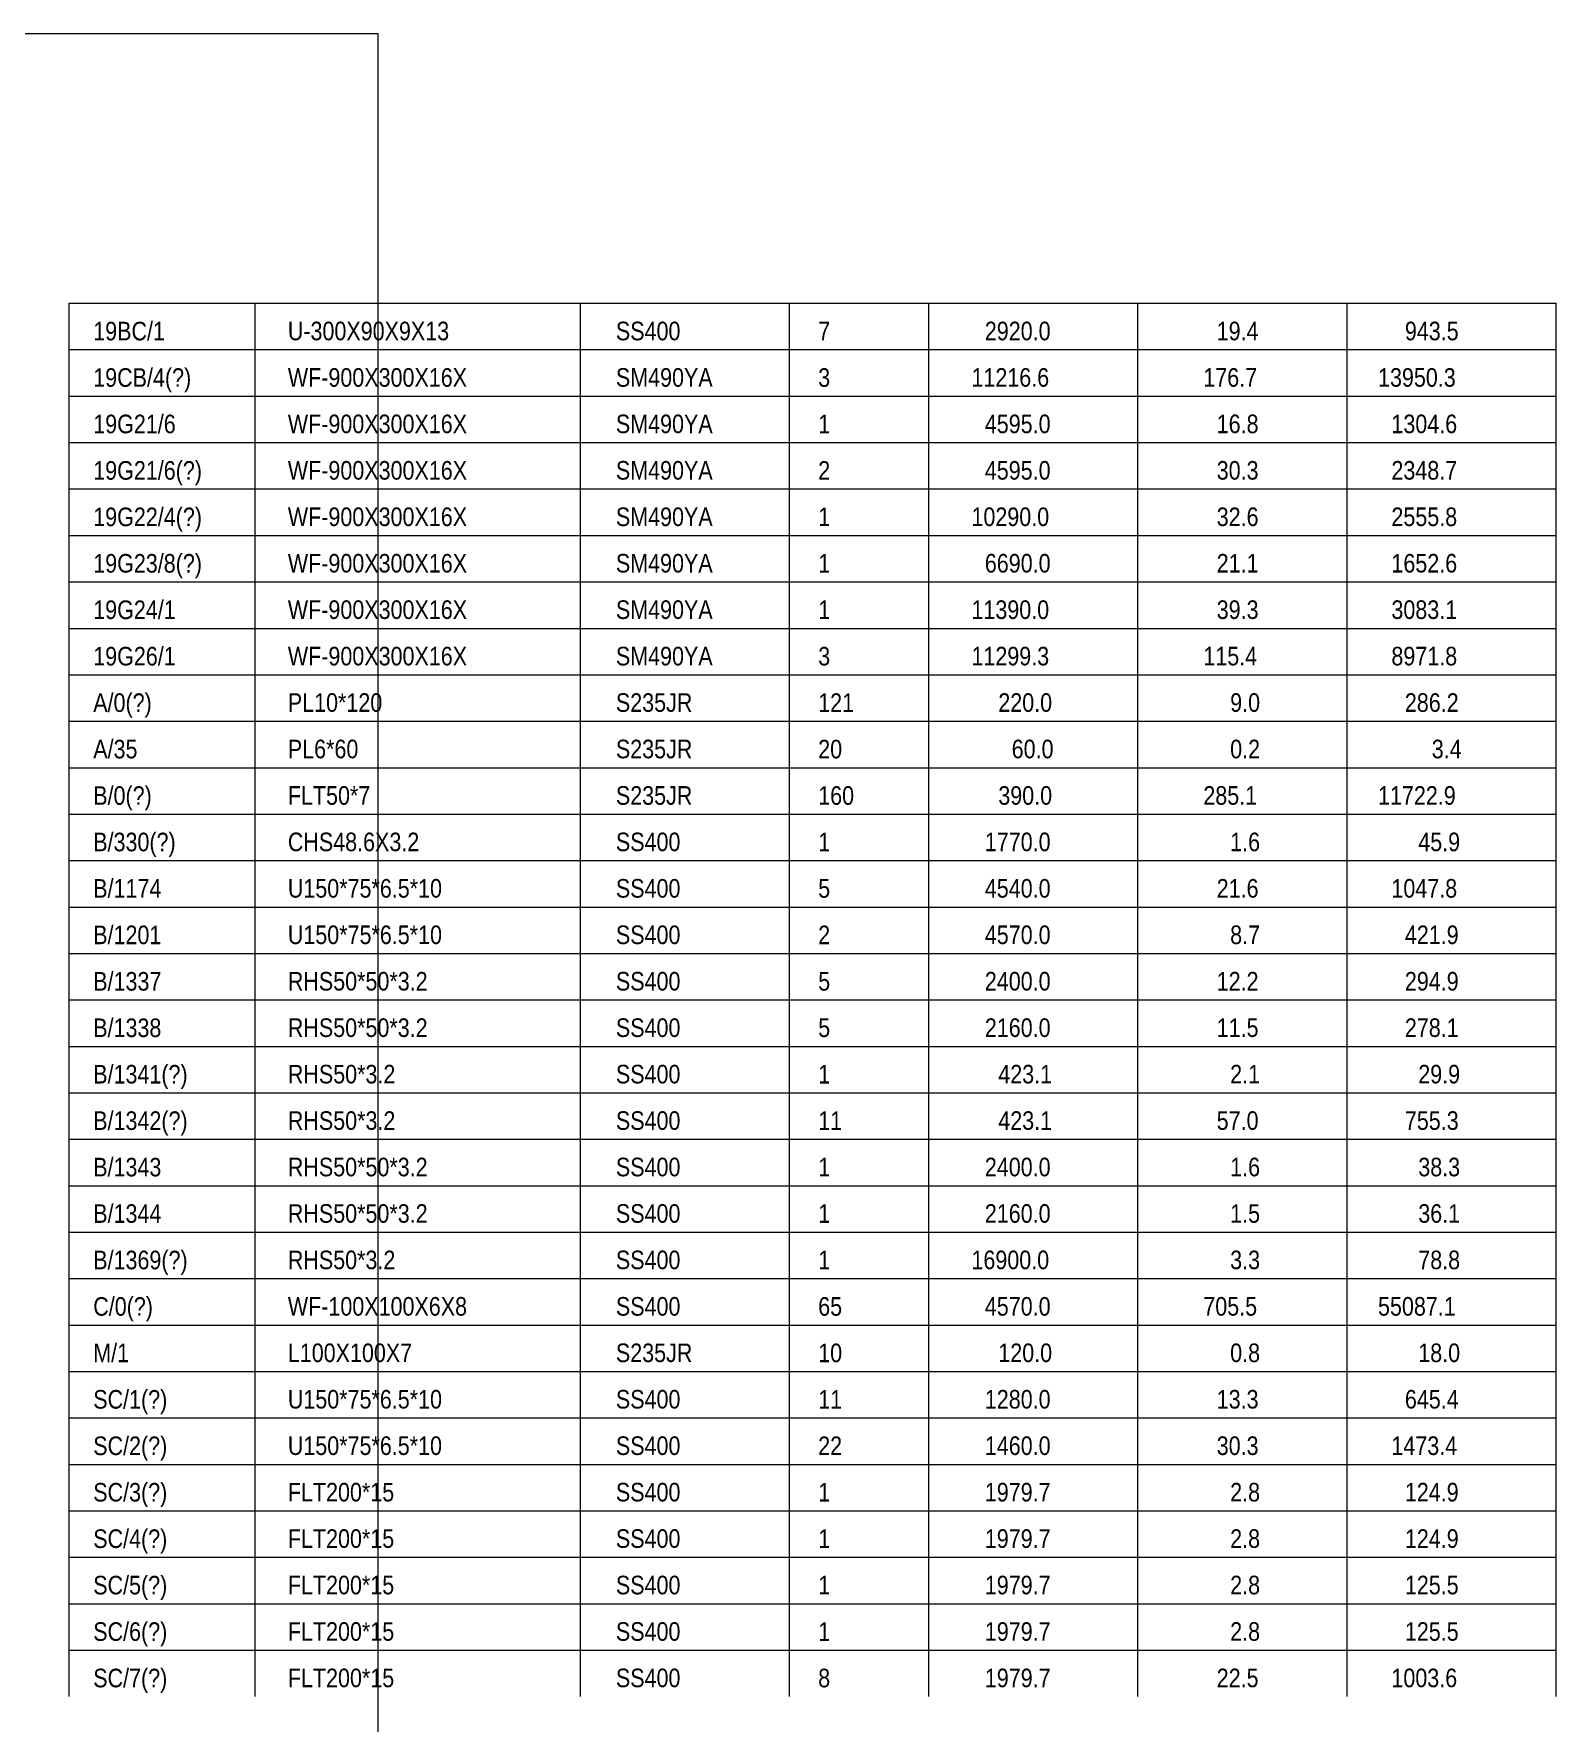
# Model space of a CAD drawing. Header units: millimetres. Extents: x 3774 to 718460, y -768339 to 192544.
# Drawn here: x 491316 to 511793, y -641546 to -618812 of the extents above; entities that cross this region are included whole.
import ezdxf

# ---------------------------------------------------------------- set-up
doc = ezdxf.new("R2010")
doc.units = ezdxf.units.MM
doc.linetypes.add('XKITLINE00', pattern=[0])
doc.layers.add('DrawingSheet', color=7, linetype='Continuous', lineweight=0)
doc.layers.add('OtherObjectType', color=7, linetype='Continuous', lineweight=0)
doc.styles.add('ARIAL_NARROW', font='ARIALN.TTF')

# ---------------------------------------------------------------- blocks, each defined once
blk = doc.blocks.new('*A272909')
at = {"layer": 'DrawingSheet', "color": 7, "linetype": 'XKITLINE00', "lineweight": 0}
for p, q in [((2939.351557, 28.464483), (1689.351557, 28.464483)), ((2939.351557, -258.535517), (2939.351557, 28.464483))]:
    blk.add_line(p, q, dxfattribs=at)
blk = doc.blocks.new('*A282910')
at = {"layer": 'OtherObjectType', "color": 7, "linetype": 'XKITLINE00', "lineweight": 0}
for p, q in [((2779.35, -0.54), (2939.35, -0.54)), ((2779.35, -5.54), (2779.35, -0.54)), ((2799.35, -5.54), (2799.35, -0.54)), ((2834.35, -5.54), (2834.35, -0.54)), ((2856.85, -5.54), (2856.85, -0.54)), ((2871.85, -5.54), (2871.85, -0.54)), ((2894.35, -5.54), (2894.35, -0.54)), ((2916.85, -5.54), (2916.85, -0.54)), ((2939.35, -5.54), (2939.35, -0.54)), ((2779.35, -5.54), (2939.35, -5.54)), ((2779.35, -10.54), (2779.35, -5.54)), ((2799.35, -10.54), (2799.35, -5.54)), ((2834.35, -10.54), (2834.35, -5.54)), ((2856.85, -10.54), (2856.85, -5.54)), ((2871.85, -10.54), (2871.85, -5.54)), ((2894.35, -10.54), (2894.35, -5.54)), ((2916.85, -10.54), (2916.85, -5.54)), ((2939.35, -10.54), (2939.35, -5.54)), ((2779.35, -10.54), (2939.35, -10.54)), ((2779.35, -15.54), (2779.35, -10.54)), ((2799.35, -15.54), (2799.35, -10.54)), ((2834.35, -15.54), (2834.35, -10.54)), ((2856.85, -15.54), (2856.85, -10.54)), ((2871.85, -15.54), (2871.85, -10.54)), ((2894.35, -15.54), (2894.35, -10.54)), ((2916.85, -15.54), (2916.85, -10.54)), ((2939.35, -15.54), (2939.35, -10.54)), ((2779.35, -15.54), (2939.35, -15.54)), ((2779.35, -20.54), (2779.35, -15.54)), ((2799.35, -20.54), (2799.35, -15.54)), ((2834.35, -20.54), (2834.35, -15.54)), ((2856.85, -20.54), (2856.85, -15.54)), ((2871.85, -20.54), (2871.85, -15.54)), ((2894.35, -20.54), (2894.35, -15.54)), ((2916.85, -20.54), (2916.85, -15.54)), ((2939.35, -20.54), (2939.35, -15.54)), ((2779.35, -20.54), (2939.35, -20.54)), ((2779.35, -25.54), (2779.35, -20.54)), ((2799.35, -25.54), (2799.35, -20.54)), ((2834.35, -25.54), (2834.35, -20.54)), ((2856.85, -25.54), (2856.85, -20.54)), ((2871.85, -25.54), (2871.85, -20.54)), ((2894.35, -25.54), (2894.35, -20.54)), ((2916.85, -25.54), (2916.85, -20.54)), ((2939.35, -25.54), (2939.35, -20.54)), ((2779.35, -25.54), (2939.35, -25.54)), ((2779.35, -30.54), (2779.35, -25.54)), ((2799.35, -30.54), (2799.35, -25.54)), ((2834.35, -30.54), (2834.35, -25.54)), ((2856.85, -30.54), (2856.85, -25.54)), ((2871.85, -30.54), (2871.85, -25.54)), ((2894.35, -30.54), (2894.35, -25.54)), ((2916.85, -30.54), (2916.85, -25.54)), ((2939.35, -30.54), (2939.35, -25.54)), ((2779.35, -30.54), (2939.35, -30.54)), ((2779.35, -35.54), (2779.35, -30.54)), ((2799.35, -35.54), (2799.35, -30.54)), ((2834.35, -35.54), (2834.35, -30.54)), ((2856.85, -35.54), (2856.85, -30.54)), ((2871.85, -35.54), (2871.85, -30.54)), ((2894.35, -35.54), (2894.35, -30.54)), ((2916.85, -35.54), (2916.85, -30.54)), ((2939.35, -35.54), (2939.35, -30.54)), ((2779.35, -35.54), (2939.35, -35.54)), ((2779.35, -40.54), (2779.35, -35.54)), ((2799.35, -40.54), (2799.35, -35.54)), ((2834.35, -40.54), (2834.35, -35.54)), ((2856.85, -40.54), (2856.85, -35.54)), ((2871.85, -40.54), (2871.85, -35.54)), ((2894.35, -40.54), (2894.35, -35.54)), ((2916.85, -40.54), (2916.85, -35.54)), ((2939.35, -40.54), (2939.35, -35.54)), ((2779.35, -40.54), (2939.35, -40.54)), ((2779.35, -45.54), (2779.35, -40.54)), ((2799.35, -45.54), (2799.35, -40.54)), ((2834.35, -45.54), (2834.35, -40.54)), ((2856.85, -45.54), (2856.85, -40.54)), ((2871.85, -45.54), (2871.85, -40.54)), ((2894.35, -45.54), (2894.35, -40.54)), ((2916.85, -45.54), (2916.85, -40.54)), ((2939.35, -45.54), (2939.35, -40.54)), ((2779.35, -45.54), (2939.35, -45.54)), ((2779.35, -50.54), (2779.35, -45.54)), ((2799.35, -50.54), (2799.35, -45.54)), ((2834.35, -50.54), (2834.35, -45.54)), ((2856.85, -50.54), (2856.85, -45.54)), ((2871.85, -50.54), (2871.85, -45.54)), ((2894.35, -50.54), (2894.35, -45.54)), ((2916.85, -50.54), (2916.85, -45.54)), ((2939.35, -50.54), (2939.35, -45.54)), ((2779.35, -50.54), (2939.35, -50.54)), ((2779.35, -55.54), (2779.35, -50.54)), ((2799.35, -55.54), (2799.35, -50.54)), ((2834.35, -55.54), (2834.35, -50.54)), ((2856.85, -55.54), (2856.85, -50.54)), ((2871.85, -55.54), (2871.85, -50.54)), ((2894.35, -55.54), (2894.35, -50.54)), ((2916.85, -55.54), (2916.85, -50.54)), ((2939.35, -55.54), (2939.35, -50.54)), ((2779.35, -55.54), (2939.35, -55.54)), ((2779.35, -60.54), (2779.35, -55.54)), ((2799.35, -60.54), (2799.35, -55.54)), ((2834.35, -60.54), (2834.35, -55.54)), ((2856.85, -60.54), (2856.85, -55.54)), ((2871.85, -60.54), (2871.85, -55.54)), ((2894.35, -60.54), (2894.35, -55.54)), ((2916.85, -60.54), (2916.85, -55.54)), ((2939.35, -60.54), (2939.35, -55.54)), ((2779.35, -60.54), (2939.35, -60.54)), ((2779.35, -65.54), (2779.35, -60.54)), ((2799.35, -65.54), (2799.35, -60.54)), ((2834.35, -65.54), (2834.35, -60.54)), ((2856.85, -65.54), (2856.85, -60.54)), ((2871.85, -65.54), (2871.85, -60.54)), ((2894.35, -65.54), (2894.35, -60.54)), ((2916.85, -65.54), (2916.85, -60.54)), ((2939.35, -65.54), (2939.35, -60.54)), ((2779.35, -65.54), (2939.35, -65.54)), ((2779.35, -70.54), (2779.35, -65.54)), ((2799.35, -70.54), (2799.35, -65.54)), ((2834.35, -70.54), (2834.35, -65.54)), ((2856.85, -70.54), (2856.85, -65.54)), ((2871.85, -70.54), (2871.85, -65.54)), ((2894.35, -70.54), (2894.35, -65.54)), ((2916.85, -70.54), (2916.85, -65.54)), ((2939.35, -70.54), (2939.35, -65.54)), ((2779.35, -70.54), (2939.35, -70.54)), ((2779.35, -75.54), (2779.35, -70.54)), ((2799.35, -75.54), (2799.35, -70.54)), ((2834.35, -75.54), (2834.35, -70.54)), ((2856.85, -75.54), (2856.85, -70.54)), ((2871.85, -75.54), (2871.85, -70.54)), ((2894.35, -75.54), (2894.35, -70.54)), ((2916.85, -75.54), (2916.85, -70.54)), ((2939.35, -75.54), (2939.35, -70.54)), ((2779.35, -75.54), (2939.35, -75.54)), ((2779.35, -80.54), (2779.35, -75.54)), ((2799.35, -80.54), (2799.35, -75.54)), ((2834.35, -80.54), (2834.35, -75.54)), ((2856.85, -80.54), (2856.85, -75.54)), ((2871.85, -80.54), (2871.85, -75.54)), ((2894.35, -80.54), (2894.35, -75.54)), ((2916.85, -80.54), (2916.85, -75.54)), ((2939.35, -80.54), (2939.35, -75.54)), ((2779.35, -80.54), (2939.35, -80.54)), ((2779.35, -85.54), (2779.35, -80.54)), ((2799.35, -85.54), (2799.35, -80.54)), ((2834.35, -85.54), (2834.35, -80.54)), ((2856.85, -85.54), (2856.85, -80.54)), ((2871.85, -85.54), (2871.85, -80.54)), ((2894.35, -85.54), (2894.35, -80.54)), ((2916.85, -85.54), (2916.85, -80.54)), ((2939.35, -85.54), (2939.35, -80.54)), ((2779.35, -85.54), (2939.35, -85.54)), ((2779.35, -90.54), (2779.35, -85.54)), ((2799.35, -90.54), (2799.35, -85.54)), ((2834.35, -90.54), (2834.35, -85.54)), ((2856.85, -90.54), (2856.85, -85.54)), ((2871.85, -90.54), (2871.85, -85.54)), ((2894.35, -90.54), (2894.35, -85.54)), ((2916.85, -90.54), (2916.85, -85.54)), ((2939.35, -90.54), (2939.35, -85.54)), ((2779.35, -90.54), (2939.35, -90.54)), ((2779.35, -95.54), (2779.35, -90.54)), ((2799.35, -95.54), (2799.35, -90.54)), ((2834.35, -95.54), (2834.35, -90.54)), ((2856.85, -95.54), (2856.85, -90.54)), ((2871.85, -95.54), (2871.85, -90.54)), ((2894.35, -95.54), (2894.35, -90.54)), ((2916.85, -95.54), (2916.85, -90.54)), ((2939.35, -95.54), (2939.35, -90.54)), ((2779.35, -95.54), (2939.35, -95.54)), ((2779.35, -100.54), (2779.35, -95.54)), ((2799.35, -100.54), (2799.35, -95.54)), ((2834.35, -100.54), (2834.35, -95.54)), ((2856.85, -100.54), (2856.85, -95.54)), ((2871.85, -100.54), (2871.85, -95.54)), ((2894.35, -100.54), (2894.35, -95.54)), ((2916.85, -100.54), (2916.85, -95.54)), ((2939.35, -100.54), (2939.35, -95.54)), ((2779.35, -100.54), (2939.35, -100.54)), ((2779.35, -105.54), (2779.35, -100.54)), ((2799.35, -105.54), (2799.35, -100.54)), ((2834.35, -105.54), (2834.35, -100.54)), ((2856.85, -105.54), (2856.85, -100.54)), ((2871.85, -105.54), (2871.85, -100.54)), ((2894.35, -105.54), (2894.35, -100.54)), ((2916.85, -105.54), (2916.85, -100.54)), ((2939.35, -105.54), (2939.35, -100.54)), ((2779.35, -105.54), (2939.35, -105.54)), ((2779.35, -110.54), (2779.35, -105.54)), ((2799.35, -110.54), (2799.35, -105.54)), ((2834.35, -110.54), (2834.35, -105.54)), ((2856.85, -110.54), (2856.85, -105.54)), ((2871.85, -110.54), (2871.85, -105.54)), ((2894.35, -110.54), (2894.35, -105.54)), ((2916.85, -110.54), (2916.85, -105.54)), ((2939.35, -110.54), (2939.35, -105.54)), ((2779.35, -110.54), (2939.35, -110.54)), ((2779.35, -115.54), (2779.35, -110.54)), ((2799.35, -115.54), (2799.35, -110.54)), ((2834.35, -115.54), (2834.35, -110.54)), ((2856.85, -115.54), (2856.85, -110.54)), ((2871.85, -115.54), (2871.85, -110.54)), ((2894.35, -115.54), (2894.35, -110.54)), ((2916.85, -115.54), (2916.85, -110.54)), ((2939.35, -115.54), (2939.35, -110.54)), ((2779.35, -115.54), (2939.35, -115.54)), ((2779.35, -120.54), (2779.35, -115.54)), ((2799.35, -120.54), (2799.35, -115.54)), ((2834.35, -120.54), (2834.35, -115.54)), ((2856.85, -120.54), (2856.85, -115.54)), ((2871.85, -120.54), (2871.85, -115.54)), ((2894.35, -120.54), (2894.35, -115.54)), ((2916.85, -120.54), (2916.85, -115.54)), ((2939.35, -120.54), (2939.35, -115.54)), ((2779.35, -120.54), (2939.35, -120.54)), ((2779.35, -125.54), (2779.35, -120.54)), ((2799.35, -125.54), (2799.35, -120.54)), ((2834.35, -125.54), (2834.35, -120.54)), ((2856.85, -125.54), (2856.85, -120.54)), ((2871.85, -125.54), (2871.85, -120.54)), ((2894.35, -125.54), (2894.35, -120.54)), ((2916.85, -125.54), (2916.85, -120.54)), ((2939.35, -125.54), (2939.35, -120.54)), ((2779.35, -125.54), (2939.35, -125.54)), ((2779.35, -130.54), (2779.35, -125.54)), ((2799.35, -130.54), (2799.35, -125.54)), ((2834.35, -130.54), (2834.35, -125.54)), ((2856.85, -130.54), (2856.85, -125.54)), ((2871.85, -130.54), (2871.85, -125.54)), ((2894.35, -130.54), (2894.35, -125.54)), ((2916.85, -130.54), (2916.85, -125.54)), ((2939.35, -130.54), (2939.35, -125.54)), ((2779.35, -130.54), (2939.35, -130.54)), ((2779.35, -135.54), (2779.35, -130.54)), ((2799.35, -135.54), (2799.35, -130.54)), ((2834.35, -135.54), (2834.35, -130.54)), ((2856.85, -135.54), (2856.85, -130.54)), ((2871.85, -135.54), (2871.85, -130.54)), ((2894.35, -135.54), (2894.35, -130.54)), ((2916.85, -135.54), (2916.85, -130.54)), ((2939.35, -135.54), (2939.35, -130.54)), ((2779.35, -135.54), (2939.35, -135.54)), ((2779.35, -140.54), (2779.35, -135.54)), ((2799.35, -140.54), (2799.35, -135.54)), ((2834.35, -140.54), (2834.35, -135.54)), ((2856.85, -140.54), (2856.85, -135.54)), ((2871.85, -140.54), (2871.85, -135.54)), ((2894.35, -140.54), (2894.35, -135.54)), ((2916.85, -140.54), (2916.85, -135.54)), ((2939.35, -140.54), (2939.35, -135.54)), ((2779.35, -140.54), (2939.35, -140.54)), ((2779.35, -145.54), (2779.35, -140.54)), ((2799.35, -145.54), (2799.35, -140.54)), ((2834.35, -145.54), (2834.35, -140.54)), ((2856.85, -145.54), (2856.85, -140.54)), ((2871.85, -145.54), (2871.85, -140.54)), ((2894.35, -145.54), (2894.35, -140.54)), ((2916.85, -145.54), (2916.85, -140.54)), ((2939.35, -145.54), (2939.35, -140.54)), ((2779.35, -145.54), (2939.35, -145.54)), ((2779.35, -150.54), (2779.35, -145.54)), ((2799.35, -150.54), (2799.35, -145.54)), ((2834.35, -150.54), (2834.35, -145.54)), ((2856.85, -150.54), (2856.85, -145.54)), ((2871.85, -150.54), (2871.85, -145.54)), ((2894.35, -150.54), (2894.35, -145.54)), ((2916.85, -150.54), (2916.85, -145.54)), ((2939.35, -150.54), (2939.35, -145.54))]:
    blk.add_line(p, q, dxfattribs=at)
at = {"layer": 'OtherObjectType', "color": 7, "style": 'ARIAL_NARROW', "width": 1.009643}
for s, p in [('19BC/1', (2781.93, -4.54)), ('U-300X90X9X13', (2802.87, -4.53)), ('SS400', (2838.17, -4.53)), ('7', (2859.94, -4.54)), ('2920.0', (2877.87, -4.53)), ('19.4', (2902.82, -4.53)), ('943.5', (2923.07, -4.53)), ('19CB/4(?)', (2781.93, -9.54)), ('WF-900X300X16X', (2802.87, -9.53)), ('SM490YA', (2838.17, -9.53)), ('3', (2859.94, -9.54)), ('11216.6', (2876.43, -9.53)), ('176.7', (2901.38, -9.53)), ('13950.3', (2920.18, -9.53)), ('19G21/6', (2781.93, -14.54)), ('WF-900X300X16X', (2802.87, -14.53)), ('SM490YA', (2838.17, -14.53)), ('1', (2859.94, -14.54)), ('4595.0', (2877.87, -14.53)), ('16.8', (2902.82, -14.53)), ('1304.6', (2921.62, -14.53)), ('19G21/6(?)', (2781.93, -19.54)), ('WF-900X300X16X', (2802.87, -19.53)), ('SM490YA', (2838.17, -19.53)), ('2', (2859.94, -19.54)), ('4595.0', (2877.87, -19.53)), ('30.3', (2902.82, -19.53)), ('2348.7', (2921.62, -19.53)), ('19G22/4(?)', (2781.93, -24.54)), ('WF-900X300X16X', (2802.87, -24.53)), ('SM490YA', (2838.17, -24.53)), ('1', (2859.94, -24.54)), ('10290.0', (2876.43, -24.53)), ('32.6', (2902.82, -24.53)), ('2555.8', (2921.62, -24.53)), ('19G23/8(?)', (2781.93, -29.54)), ('WF-900X300X16X', (2802.87, -29.53)), ('SM490YA', (2838.17, -29.53)), ('1', (2859.94, -29.54)), ('6690.0', (2877.87, -29.53)), ('21.1', (2902.82, -29.53)), ('1652.6', (2921.62, -29.53)), ('19G24/1', (2781.93, -34.54)), ('WF-900X300X16X', (2802.87, -34.53)), ('SM490YA', (2838.17, -34.53)), ('1', (2859.94, -34.54)), ('11390.0', (2876.43, -34.53)), ('39.3', (2902.82, -34.53)), ('3083.1', (2921.62, -34.53)), ('19G26/1', (2781.93, -39.54)), ('WF-900X300X16X', (2802.87, -39.53)), ('SM490YA', (2838.17, -39.53)), ('3', (2859.94, -39.54)), ('11299.3', (2876.43, -39.53)), ('115.4', (2901.38, -39.53)), ('8971.8', (2921.62, -39.53)), ('A/0(?)', (2781.93, -44.54)), ('PL10*120', (2802.87, -44.53)), ('S235JR', (2838.17, -44.53)), ('121', (2859.94, -44.54)), ('220.0', (2879.32, -44.53)), ('9.0', (2904.27, -44.53)), ('286.2', (2923.07, -44.53)), ('A/35', (2781.93, -49.54)), ('PL6*60', (2802.87, -49.53)), ('S235JR', (2838.17, -49.53)), ('20', (2859.94, -49.54)), ('60.0', (2880.76, -49.53)), ('0.2', (2904.27, -49.53)), ('3.4', (2925.96, -49.53)), ('B/0(?)', (2781.93, -54.54)), ('FLT50*7', (2802.87, -54.53)), ('S235JR', (2838.17, -54.53)), ('160', (2859.94, -54.54)), ('390.0', (2879.32, -54.53)), ('285.1', (2901.38, -54.53)), ('11722.9', (2920.18, -54.53)), ('B/330(?)', (2781.93, -59.54)), ('CHS48.6X3.2', (2802.87, -59.53)), ('SS400', (2838.17, -59.53)), ('1', (2859.94, -59.54)), ('1770.0', (2877.87, -59.53)), ('1.6', (2904.27, -59.53)), ('45.9', (2924.51, -59.53)), ('B/1174', (2781.93, -64.54)), ('U150*75*6.5*10', (2802.87, -64.53)), ('SS400', (2838.17, -64.53)), ('5', (2859.94, -64.54)), ('4540.0', (2877.87, -64.53)), ('21.6', (2902.82, -64.53)), ('1047.8', (2921.62, -64.53)), ('B/1201', (2781.93, -69.54)), ('U150*75*6.5*10', (2802.87, -69.53)), ('SS400', (2838.17, -69.53)), ('2', (2859.94, -69.54)), ('4570.0', (2877.87, -69.53)), ('8.7', (2904.27, -69.53)), ('421.9', (2923.07, -69.53)), ('B/1337', (2781.93, -74.54)), ('RHS50*50*3.2', (2802.87, -74.53)), ('SS400', (2838.17, -74.53)), ('5', (2859.94, -74.54)), ('2400.0', (2877.87, -74.53)), ('12.2', (2902.82, -74.53)), ('294.9', (2923.07, -74.53)), ('B/1338', (2781.93, -79.54)), ('RHS50*50*3.2', (2802.87, -79.53)), ('SS400', (2838.17, -79.53)), ('5', (2859.94, -79.54)), ('2160.0', (2877.87, -79.53)), ('11.5', (2902.82, -79.53)), ('278.1', (2923.07, -79.53)), ('B/1341(?)', (2781.93, -84.54)), ('RHS50*3.2', (2802.87, -84.53)), ('SS400', (2838.17, -84.53)), ('1', (2859.94, -84.54)), ('423.1', (2879.32, -84.53)), ('2.1', (2904.27, -84.53)), ('29.9', (2924.51, -84.53)), ('B/1342(?)', (2781.93, -89.54)), ('RHS50*3.2', (2802.87, -89.53)), ('SS400', (2838.17, -89.53)), ('11', (2859.94, -89.54)), ('423.1', (2879.32, -89.53)), ('57.0', (2902.82, -89.53)), ('755.3', (2923.07, -89.53)), ('B/1343', (2781.93, -94.54)), ('RHS50*50*3.2', (2802.87, -94.53)), ('SS400', (2838.17, -94.53)), ('1', (2859.94, -94.54)), ('2400.0', (2877.87, -94.53)), ('1.6', (2904.27, -94.53)), ('38.3', (2924.51, -94.53)), ('B/1344', (2781.93, -99.54)), ('RHS50*50*3.2', (2802.87, -99.53)), ('SS400', (2838.17, -99.53)), ('1', (2859.94, -99.54)), ('2160.0', (2877.87, -99.53)), ('1.5', (2904.27, -99.53)), ('36.1', (2924.51, -99.53)), ('B/1369(?)', (2781.93, -104.54)), ('RHS50*3.2', (2802.87, -104.53)), ('SS400', (2838.17, -104.53)), ('1', (2859.94, -104.54)), ('16900.0', (2876.43, -104.53)), ('3.3', (2904.27, -104.53)), ('78.8', (2924.51, -104.53)), ('C/0(?)', (2781.93, -109.54)), ('WF-100X100X6X8', (2802.87, -109.53)), ('SS400', (2838.17, -109.53)), ('65', (2859.94, -109.54)), ('4570.0', (2877.87, -109.53)), ('705.5', (2901.38, -109.53)), ('55087.1', (2920.18, -109.53)), ('M/1', (2781.93, -114.54)), ('L100X100X7', (2802.87, -114.53)), ('S235JR', (2838.17, -114.53)), ('10', (2859.94, -114.54)), ('120.0', (2879.32, -114.53)), ('0.8', (2904.27, -114.53)), ('18.0', (2924.51, -114.53)), ('SC/1(?)', (2781.93, -119.54)), ('U150*75*6.5*10', (2802.87, -119.53)), ('SS400', (2838.17, -119.53)), ('11', (2859.94, -119.54)), ('1280.0', (2877.87, -119.53)), ('13.3', (2902.82, -119.53)), ('645.4', (2923.07, -119.53)), ('SC/2(?)', (2781.93, -124.54)), ('U150*75*6.5*10', (2802.87, -124.53)), ('SS400', (2838.17, -124.53)), ('22', (2859.94, -124.54)), ('1460.0', (2877.87, -124.53)), ('30.3', (2902.82, -124.53)), ('1473.4', (2921.62, -124.53)), ('SC/3(?)', (2781.93, -129.54)), ('FLT200*15', (2802.87, -129.53)), ('SS400', (2838.17, -129.53)), ('1', (2859.94, -129.54)), ('1979.7', (2877.87, -129.53)), ('2.8', (2904.27, -129.53)), ('124.9', (2923.07, -129.53)), ('SC/4(?)', (2781.93, -134.54)), ('FLT200*15', (2802.87, -134.53)), ('SS400', (2838.17, -134.53)), ('1', (2859.94, -134.54)), ('1979.7', (2877.87, -134.53)), ('2.8', (2904.27, -134.53)), ('124.9', (2923.07, -134.53)), ('SC/5(?)', (2781.93, -139.54)), ('FLT200*15', (2802.87, -139.53)), ('SS400', (2838.17, -139.53)), ('1', (2859.94, -139.54)), ('1979.7', (2877.87, -139.53)), ('2.8', (2904.27, -139.53)), ('125.5', (2923.07, -139.53)), ('SC/6(?)', (2781.93, -144.54)), ('FLT200*15', (2802.87, -144.53)), ('SS400', (2838.17, -144.53)), ('1', (2859.94, -144.54)), ('1979.7', (2877.87, -144.53)), ('2.8', (2904.27, -144.53)), ('125.5', (2923.07, -144.53)), ('SC/7(?)', (2781.93, -149.54)), ('FLT200*15', (2802.87, -149.53)), ('SS400', (2838.17, -149.53)), ('8', (2859.94, -149.54)), ('1979.7', (2877.87, -149.53)), ('22.5', (2902.82, -149.53)), ('1003.6', (2921.62, -149.53))]:
    blk.add_text(s, height=2, dxfattribs=at).set_placement(p)

msp = doc.modelspace()

# ---------------------------------------------------------------- block references
at = {"color": 7, "lineweight": 0, "xscale": 125, "yscale": 125, "zscale": 125}
for name, p in [('*A272909', (128527.556, -622370.363)), ('*A282910', (144374.168, -622370.363))]:
    msp.add_blockref(name, p, dxfattribs=at)

doc.saveas('drawing.dxf')
